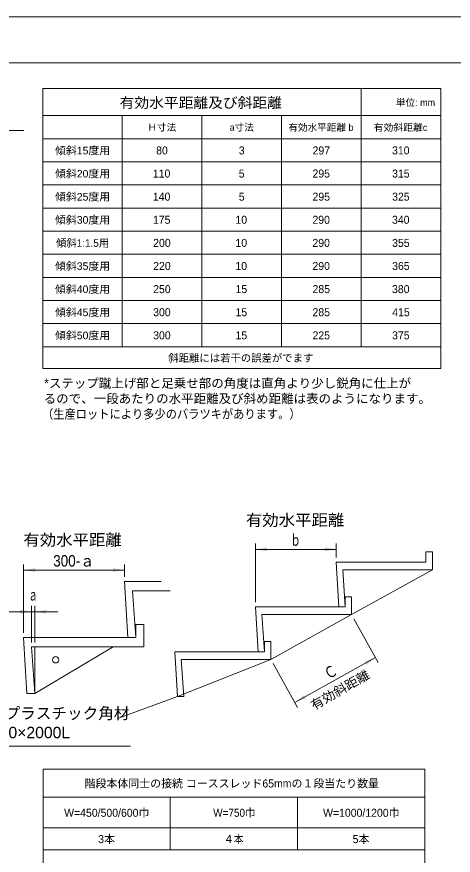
# Model space of a CAD drawing. Units: millimetres at full size, sheet at 1:20; details may follow other scales. Extents: x 0 to 8400, y 0 to 5940.
# Drawn here: x 4154 to 6040, y 2312 to 5940 of the extents above; entities that cross this region are included whole.
import ezdxf
from ezdxf.enums import TextEntityAlignment as Align

# ---------------------------------------------------------------- set-up
doc = ezdxf.new("R2010")
doc.units = ezdxf.units.MM
doc.header["$LTSCALE"] = 20
for name, color, linetype, lineweight in [('Defpoints_3', 8, 'Continuous', 0), ('ホールインアンカー', 7, 'Continuous', 18), ('一般線', 7, 'Continuous', 20), ('図面枠-A3', 7, 'Continuous', 20), ('図面枠-レイアウト', 7, 'Continuous', 13), ('寸法', 7, 'Continuous', 13), ('引出線', 7, 'Continuous', 13), ('表', 7, 'Continuous', 15), ('階段本体', 7, 'Continuous', 18)]:
    doc.layers.add(name, color=color, linetype=linetype, lineweight=lineweight)
doc.layers.add('文字', color=7, linetype='Continuous')
doc.styles.add('ＭＳ Ｐゴシック', font='')
doc.styles.get('ＭＳ Ｐゴシック').set_extended_font_data('MS PGothic')

# ---------------------------------------------------------------- blocks, each defined once
blk = doc.blocks.new('filled_arrow')
at = {"color": 0, "linetype": 'Continuous', "lineweight": -2}
blk.add_solid([(7.5, 1.25), (0, 0), (7.5, -1.25)], dxfattribs=at)

msp = doc.modelspace()

# ---------------------------------------------------------------- linework, layer by layer
at = {"layer": 'Defpoints_3'}
msp.add_line((5642.58, 5629.01), (5642.58, 5512.23), dxfattribs=at)
at = {"layer": 'ホールインアンカー'}
msp.add_circle((4321.86, 3158.09), 13.85, dxfattribs=at)
at = {"layer": '一般線'}
msp.add_line((4231.85, 3012.7), (4571.11, 3213.48), dxfattribs=at)
msp.add_lwpolyline([(5950.26, 3547.19), (5601.32, 3353.33), (5252.38, 3159.47), (4848.05, 2998.85), (4593.26, 2904.69)], dxfattribs=at)
at = {"layer": '図面枠-A3'}
msp.add_lwpolyline([(200, 200), (8200, 200), (8200, 5740), (200, 5740)], close=True, dxfattribs=at)
at = {"layer": '図面枠-レイアウト'}
msp.add_lwpolyline([(0, 0), (8400, 0), (8400, 5940), (0, 5940)], close=True, dxfattribs=at)
at = {"layer": '寸法'}
for p, q in [((5185.91, 3406.57), (5185.91, 3660.81)), ((5185.91, 3635.81), (5534.86, 3635.81)), ((5534.86, 3600.42), (5534.86, 3660.81)), ((4183.39, 3275.02), (4183.39, 3570.81)), ((4619.57, 3517.34), (4619.57, 3570.81)), ((4183.39, 3545.81), (4619.57, 3545.81)), ((4218.01, 3233.48), (4218.01, 3390.79)), ((4231.85, 3233.48), (4231.85, 3390.79)), ((4118.01, 3365.79), (4331.85, 3365.79)), ((5611.03, 3335.85), (5716.66, 3145.72)), ((5355.58, 2973.72), (5704.52, 3167.57)), ((5262.09, 3141.99), (5367.72, 2951.86))]:
    msp.add_line(p, q, dxfattribs=at)
at = {"layer": '引出線'}
for points in [[(3527.94, 5173.26), (3686.32, 5447.58), (4099.7, 5447.58), (4183.91, 5447.58)], [(3748.92, 3229.67), (3954.61, 2784.37), (4637.6, 2784.37), (4645.6, 2784.37)]]:
    msp.add_lwpolyline(points, dxfattribs=at)
at = {"layer": '表'}
for p, q in [((4265.87, 5629.01), (5642.58, 5629.01)), ((4265.87, 5629.01), (4265.87, 4417.97)), ((5642.58, 5629.01), (5986.76, 5629.01)), ((5986.76, 5629.01), (5986.76, 5512.23)), ((4265.87, 5512.23), (5642.58, 5512.23)), ((4610.05, 5512.23), (4610.05, 4512.23)), ((4954.22, 5512.23), (4954.22, 4512.23)), ((5298.4, 5512.23), (5298.4, 4512.23)), ((5642.58, 5512.23), (5986.76, 5512.23)), ((5642.58, 5512.23), (5642.58, 4512.23)), ((5986.76, 5512.23), (5986.76, 4417.97)), ((4265.87, 5412.23), (5986.76, 5412.23)), ((4265.87, 5312.23), (5986.76, 5312.23)), ((4265.87, 5212.23), (5986.76, 5212.23)), ((4265.87, 5112.23), (5986.76, 5112.23)), ((4265.87, 5012.23), (5986.76, 5012.23)), ((4265.87, 4912.23), (5986.76, 4912.23)), ((4265.87, 4812.23), (5986.76, 4812.23)), ((4265.87, 4712.23), (5986.76, 4712.23)), ((4265.87, 4612.23), (5986.76, 4612.23)), ((4265.87, 4512.23), (5986.76, 4512.23)), ((4265.87, 4417.97), (5986.76, 4417.97)), ((4267.37, 2684.16), (5917.37, 2684.16)), ((4267.37, 2684.16), (4267.37, 2001.24)), ((5917.37, 2684.16), (5917.37, 2001.24)), ((4267.37, 2564.16), (5917.37, 2564.16)), ((4817.37, 2564.16), (4817.37, 2335.97)), ((5367.37, 2564.16), (5367.37, 2335.97)), ((4267.37, 2430.71), (5917.37, 2430.71)), ((4267.37, 2335.97), (5917.37, 2335.97))]:
    msp.add_line(p, q, dxfattribs=at)
at = {"layer": '階段本体'}
for p, q in [((5922.57, 3580.42), (5922.57, 3624.73)), ((5922.57, 3624.73), (5950.26, 3624.73)), ((5950.26, 3624.73), (5950.26, 3580.42)), ((5534.86, 3580.42), (5922.57, 3580.42)), ((5534.86, 3580.42), (5545.93, 3386.57)), ((5894.88, 3580.42), (5922.57, 3580.42)), ((5950.26, 3580.42), (5950.26, 3547.19)), ((5950.26, 3547.19), (5562.55, 3547.19)), ((5562.55, 3547.19), (5573.63, 3386.57)), ((4619.57, 3497.34), (4777.87, 3497.34)), ((4619.57, 3497.34), (4633.42, 3255.02)), ((4817.52, 3455.8), (4654.19, 3455.8)), ((4654.19, 3455.8), (4668.03, 3255.02)), ((5573.63, 3386.57), (5573.63, 3430.88)), ((5573.63, 3430.88), (5601.32, 3430.88)), ((5601.32, 3430.88), (5601.32, 3386.57)), ((5185.91, 3386.57), (5573.63, 3386.57)), ((5185.91, 3386.57), (5196.99, 3192.71)), ((5545.93, 3386.57), (5573.63, 3386.57)), ((5601.32, 3386.57), (5601.32, 3353.33)), ((5601.32, 3353.33), (5213.61, 3353.33)), ((5213.61, 3353.33), (5224.68, 3192.71)), ((4668.03, 3255.02), (4668.03, 3310.41)), ((4668.03, 3310.41), (4702.65, 3310.41)), ((4702.65, 3310.41), (4702.65, 3255.02)), ((4183.39, 3255.02), (4668.03, 3255.02)), ((4183.39, 3255.02), (4197.24, 3012.7)), ((4633.42, 3255.02), (4668.03, 3255.02)), ((4702.65, 3255.02), (4702.65, 3213.48)), ((5224.68, 3192.71), (5224.68, 3237.02)), ((5224.68, 3237.02), (5252.38, 3237.02)), ((5252.38, 3237.02), (5252.38, 3192.71)), ((4702.65, 3213.48), (4218.01, 3213.48)), ((4218.01, 3213.48), (4231.85, 3012.7)), ((4231.85, 3012.7), (4231.85, 3213.48)), ((4836.97, 3192.71), (5224.68, 3192.71)), ((4836.97, 3192.71), (4848.05, 2998.85)), ((5196.99, 3192.71), (5224.68, 3192.71)), ((5252.38, 3192.71), (5252.38, 3159.47)), ((5252.38, 3159.47), (4864.66, 3159.47)), ((4864.66, 3159.47), (4875.74, 2998.85)), ((4197.24, 3012.7), (4231.85, 3012.7)), ((4848.05, 2998.85), (4875.74, 2998.85))]:
    msp.add_line(p, q, dxfattribs=at)

# ---------------------------------------------------------------- block references
at = {"layer": '寸法', "xscale": 6.67, "yscale": 6.67}
for p in [(5185.91, 3635.81), (4183.39, 3545.81), (4231.85, 3365.79)]:
    msp.add_blockref('filled_arrow', p, dxfattribs=at)
for p, rotation in [((5534.86, 3635.81), 180), ((4619.57, 3545.81), 180), ((4218.01, 3365.79), 180), ((5704.52, 3167.57), 209.1), ((5355.58, 2973.72), 29.1)]:
    msp.add_blockref('filled_arrow', p, dxfattribs=dict(at, rotation=rotation))

# ---------------------------------------------------------------- texts
at = {"layer": '寸法', "style": 'ＭＳ Ｐゴシック'}
for s, width, p in [('ｂ', 0.65, (5359.1, 3676.07)), ('300-ａ', 0.9, (4399.94, 3586.06)), ('ａ', 0.6, (4224.22, 3439.05))]:
    msp.add_text(s, height=49.49, dxfattribs=dict(at, width=width)).set_placement(p, align=Align.MIDDLE_CENTER)
at = {"layer": '寸法', "style": 'ＭＳ Ｐゴシック', "width": 0.8}
msp.add_text('Ｃ', height=49.49, rotation=29.055, dxfattribs=at).set_placement((5509.81, 3105.46), align=Align.MIDDLE_CENTER)
at = {"layer": '文字', "style": 'ＭＳ Ｐゴシック'}
for s, height, p in [('*ステップ蹴上げ部と足乗せ部の角度は直角より少し鋭角に仕上が', 39.59, (4272.29, 4323.01)), ('るので、一段あたりの水平距離及び斜め距離は表のようになります。', 39.59, (4270.24, 4256.35)), ('再生プラスチック角材', 49.49, (3965.86, 2887.05))]:
    msp.add_text(s, height=height, dxfattribs=at).set_placement(p, align=Align.BOTTOM_LEFT)
for s, height, width, p in [('（生産ロットにより多少のバラツキがあります。）', 39.59, 0.9, (4262.97, 4189.68)), ('有効水平距離', 49.49, 1.05, (5144, 3722.8)), ('有効水平距離', 49.49, 1.05, (4182.31, 3637.22)), ('70×70×2000L', 49.49, 1.05, (3964.73, 2803.72))]:
    msp.add_text(s, height=height, dxfattribs=dict(at, width=width)).set_placement(p, align=Align.BOTTOM_LEFT)
at = {"layer": '文字', "style": 'ＭＳ Ｐゴシック', "width": 1.05}
msp.add_text('有効斜距離', height=39.59, rotation=30, dxfattribs=at).set_placement((5444.15, 2929.48), align=Align.BOTTOM_LEFT)
at = {"layer": '表', "style": 'ＭＳ Ｐゴシック'}
for s, height, width, p in [('有効水平距離及び斜距離', 44.54, 1.05, (4949.29, 5568.29)), ('有効斜距離c', 29.69, 1.05, (5812.81, 5461.1)), ('傾斜15度用', 32.84, 1.05, (4438.32, 5361.08)), ('傾斜20度用', 32.84, 1.05, (4438.32, 5261.08)), ('傾斜25度用', 32.84, 1.05, (4438.32, 5161.08)), ('傾斜30度用', 32.84, 1.05, (4438.32, 5061.08)), ('傾斜35度用', 32.84, 1.05, (4438.32, 4861.08)), ('傾斜40度用', 32.84, 1.05, (4438.32, 4761.08)), ('傾斜45度用', 32.84, 1.05, (4438.32, 4661.08)), ('傾斜50度用', 32.84, 1.05, (4438.32, 4561.08)), ('W=750巾', 34.64, 0.95, (5094.17, 2496.02)), ('４本', 34.64, 0.9, (5091.59, 2382.13))]:
    msp.add_text(s, height=height, dxfattribs=dict(at, width=width)).set_placement(p, align=Align.MIDDLE_CENTER)
msp.add_text('単位: mm', height=29.69, dxfattribs=at).set_placement((5962.11, 5569.32), align=Align.MIDDLE_RIGHT)
for s, height, p in [('Ｈ寸法', 29.69, (4780.73, 5461.53)), ('a寸法', 29.69, (5126.19, 5461.53)), ('有効水平距離 b', 29.69, (5468.42, 5461.1)), ('80', 34.64, (4781.5, 5361.71)), ('3', 34.64, (5126.14, 5361.71)), ('297', 34.64, (5470.28, 5361.71)), ('310', 34.64, (5813.76, 5361.71)), ('110', 34.64, (4779.83, 5261.71)), ('5', 34.64, (5126.14, 5261.71)), ('295', 34.64, (5469.98, 5261.71)), ('315', 34.64, (5814.16, 5261.71)), ('140', 34.64, (4779.83, 5161.71)), ('5', 34.64, (5126.14, 5161.71)), ('295', 34.64, (5469.98, 5161.71)), ('325', 34.64, (5814.16, 5161.71)), ('175', 34.64, (4780.23, 5061.71)), ('10', 34.64, (5124.18, 5061.71)), ('290', 34.64, (5469.58, 5061.71)), ('340', 34.64, (5813.76, 5061.71)), ('傾斜1:1.5用', 32.84, (4438.35, 4961.08)), ('200', 34.64, (4781.23, 4961.71)), ('10', 34.64, (5124.18, 4961.71)), ('290', 34.64, (5469.58, 4961.71)), ('355', 34.64, (5814.16, 4961.71)), ('220', 34.64, (4781.23, 4861.71)), ('10', 34.64, (5124.18, 4861.71)), ('290', 34.64, (5469.58, 4861.71)), ('365', 34.64, (5814.16, 4861.71)), ('250', 34.64, (4781.23, 4761.71)), ('15', 34.64, (5124.58, 4761.71)), ('285', 34.64, (5469.98, 4761.71)), ('380', 34.64, (5813.76, 4761.71)), ('300', 34.64, (4781.23, 4661.71)), ('15', 34.64, (5124.58, 4661.71)), ('285', 34.64, (5469.98, 4661.71)), ('415', 34.64, (5814.56, 4661.71)), ('300', 34.64, (4781.23, 4561.71)), ('15', 34.64, (5124.58, 4561.71)), ('225', 34.64, (5469.98, 4561.71)), ('375', 34.64, (5814.16, 4561.71)), ('斜距離には若干の誤差がでます', 32.84, (5122.26, 4463.48)), ('階段本体同士の接続 コーススレッド65mmの１段当たり数量', 34.64, (5083.15, 2622.85)), ('W=450/500/600巾', 34.64, (4542.81, 2496.02)), ('W=1000/1200巾', 34.64, (5643.15, 2496.02)), ('3本', 34.64, (4541.85, 2382.13)), ('5本', 34.64, (5641.85, 2382.13))]:
    msp.add_text(s, height=height, dxfattribs=at).set_placement(p, align=Align.MIDDLE_CENTER)

doc.saveas('drawing.dxf')
